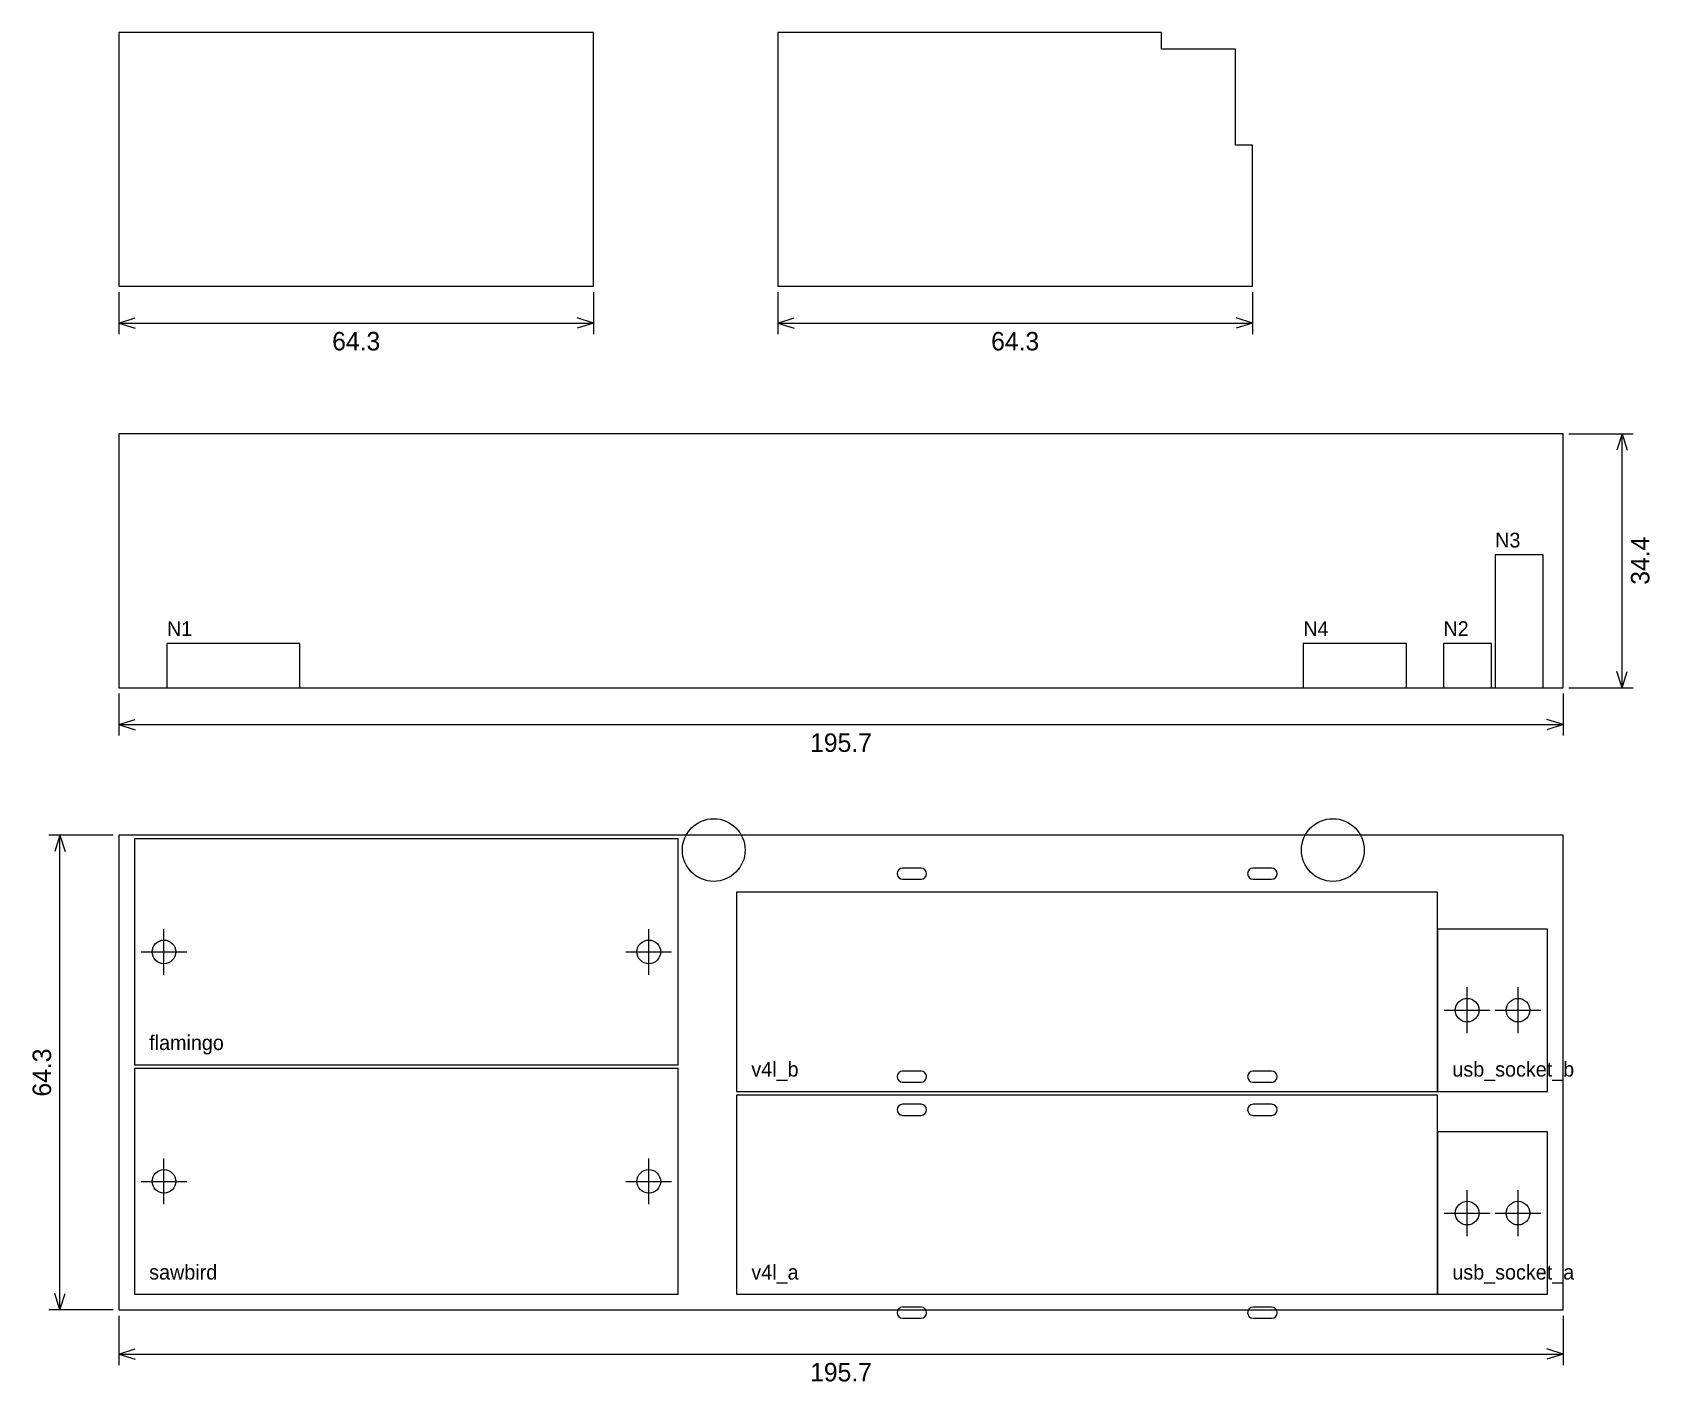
# Model space of a CAD drawing. Extents: x -12 to 207, y -10 to 173.
import ezdxf
from ezdxf.enums import TextEntityAlignment as Align

# ---------------------------------------------------------------- set-up
doc = ezdxf.new("R2010")
doc.units = 0
for name, color, linetype in [('CENTER', 3, 'CONTINUOUS'), ('CUT', 7, 'CONTINUOUS'), ('DIM', 4, 'CONTINUOUS'), ('HIDDEN', 8, 'CONTINUOUS'), ('HOLE', 1, 'CONTINUOUS'), ('TEXT', 7, 'CONTINUOUS')]:
    doc.layers.add(name, color=color, linetype=linetype)

msp = doc.modelspace()

# ---------------------------------------------------------------- linework, layer by layer
at = {"layer": 'CENTER'}
for p, q in [((6.1, 45.4), (6.1, 51.6)), ((71.8, 45.4), (71.8, 51.6)), ((3, 48.5), (9.2, 48.5)), ((68.7, 48.5), (74.9, 48.5)), ((182.7, 37.5), (182.7, 43.7)), ((189.6, 37.5), (189.6, 43.7)), ((179.6, 40.6), (185.8, 40.6)), ((186.5, 40.6), (192.7, 40.6)), ((6.1, 14.3), (6.1, 20.5)), ((71.8, 14.3), (71.8, 20.5)), ((3, 17.4), (9.2, 17.4)), ((68.7, 17.4), (74.9, 17.4)), ((182.7, 10), (182.7, 16.2)), ((189.6, 10), (189.6, 16.2)), ((179.6, 13.1), (185.8, 13.1)), ((186.5, 13.1), (192.7, 13.1))]:
    msp.add_line(p, q, dxfattribs=at)
at = {"layer": 'CUT'}
for p, q in [((64.3, 173.1), (0, 173.1)), ((0, 173.1), (0, 138.7)), ((64.3, 138.7), (64.3, 173.1)), ((141.3, 173.1), (89.3, 173.1)), ((89.3, 173.1), (89.3, 138.7)), ((141.3, 170.8), (141.3, 173.1)), ((151.3, 170.8), (141.3, 170.8)), ((151.3, 157.8), (151.3, 170.8)), ((153.6, 157.8), (151.3, 157.8)), ((153.6, 138.7), (153.6, 157.8)), ((0, 138.7), (64.3, 138.7)), ((89.3, 138.7), (153.6, 138.7)), ((195.7, 118.7), (0, 118.7)), ((0, 118.7), (0, 84.3)), ((195.7, 84.3), (195.7, 118.7)), ((193, 102.3), (186.5, 102.3)), ((186.5, 102.3), (186.5, 84.3)), ((193, 84.3), (193, 102.3)), ((24.5, 90.3), (6.5, 90.3)), ((6.5, 90.3), (6.5, 84.3)), ((24.5, 84.3), (24.5, 90.3)), ((174.5, 90.3), (160.5, 90.3)), ((160.5, 90.3), (160.5, 84.3)), ((174.5, 84.3), (174.5, 90.3)), ((186, 90.3), (179.5, 90.3)), ((179.5, 90.3), (179.5, 84.3)), ((186, 84.3), (186, 90.3)), ((0, 84.3), (195.7, 84.3)), ((6.5, 84.3), (24.5, 84.3)), ((160.5, 84.3), (174.5, 84.3)), ((179.5, 84.3), (186, 84.3)), ((186.5, 84.3), (193, 84.3)), ((195.7, 64.3), (0, 64.3)), ((0, 64.3), (0, 0)), ((195.7, 0), (195.7, 64.3)), ((108.7, 59.85), (106.2, 59.85)), ((156.2, 59.85), (153.7, 59.85)), ((105.45, 59.1), (105.45, 59.1)), ((106.2, 58.35), (108.7, 58.35)), ((109.45, 59.1), (109.45, 59.1)), ((152.95, 59.1), (152.95, 59.1)), ((153.7, 58.35), (156.2, 58.35)), ((156.95, 59.1), (156.95, 59.1)), ((105.45, 31.6), (105.45, 31.6)), ((108.7, 32.35), (106.2, 32.35)), ((106.2, 30.85), (108.7, 30.85)), ((109.45, 31.6), (109.45, 31.6)), ((152.95, 31.6), (152.95, 31.6)), ((156.2, 32.35), (153.7, 32.35)), ((153.7, 30.85), (156.2, 30.85)), ((156.95, 31.6), (156.95, 31.6)), ((105.45, 27.1), (105.45, 27.1)), ((108.7, 27.85), (106.2, 27.85)), ((106.2, 26.35), (108.7, 26.35)), ((109.45, 27.1), (109.45, 27.1)), ((152.95, 27.1), (152.95, 27.1)), ((156.2, 27.85), (153.7, 27.85)), ((153.7, 26.35), (156.2, 26.35)), ((156.95, 27.1), (156.95, 27.1)), ((0, 0), (195.7, 0)), ((108.7, 0.35), (106.2, 0.35)), ((156.2, 0.35), (153.7, 0.35)), ((105.45, -0.4), (105.45, -0.4)), ((106.2, -1.15), (108.7, -1.15)), ((109.45, -0.4), (109.45, -0.4)), ((152.95, -0.4), (152.95, -0.4)), ((153.7, -1.15), (156.2, -1.15)), ((156.95, -0.4), (156.95, -0.4))]:
    msp.add_line(p, q, dxfattribs=at)
for centre in [(80.6, 62.3), (164.5, 62.3)]:
    msp.add_circle(centre, 4.25, dxfattribs=at)
for centre, start, end in [((106.2, 59.1), 90, 180), ((108.7, 59.1), 0, 90), ((153.7, 59.1), 90, 180), ((156.2, 59.1), 0, 90), ((106.2, 59.1), 180, 270), ((108.7, 59.1), 270, 360), ((153.7, 59.1), 180, 270), ((156.2, 59.1), 270, 360), ((106.2, 31.6), 90, 180), ((106.2, 31.6), 180, 270), ((108.7, 31.6), 0, 90), ((108.7, 31.6), 270, 360), ((153.7, 31.6), 90, 180), ((153.7, 31.6), 180, 270), ((156.2, 31.6), 0, 90), ((156.2, 31.6), 270, 360), ((106.2, 27.1), 90, 180), ((106.2, 27.1), 180, 270), ((108.7, 27.1), 0, 90), ((108.7, 27.1), 270, 360), ((153.7, 27.1), 90, 180), ((153.7, 27.1), 180, 270), ((156.2, 27.1), 0, 90), ((156.2, 27.1), 270, 360), ((106.2, -0.4), 90, 180), ((108.7, -0.4), 0, 90), ((153.7, -0.4), 90, 180), ((156.2, -0.4), 0, 90), ((106.2, -0.4), 180, 270), ((108.7, -0.4), 270, 360), ((153.7, -0.4), 180, 270), ((156.2, -0.4), 270, 360)]:
    msp.add_arc(centre, 0.75, start, end, dxfattribs=at)
at = {"layer": 'DIM'}
for p, q in [((0, 137.9), (0, 132.2)), ((64.3, 137.9), (64.3, 132.2)), ((89.3, 137.9), (89.3, 132.2)), ((153.6, 137.9), (153.6, 132.2)), ((0, 133.7), (2.2, 134.4)), ((0, 133.7), (64.3, 133.7)), ((0, 133.7), (2.2, 133)), ((64.3, 133.7), (62.1, 134.4)), ((64.3, 133.7), (62.1, 133)), ((89.3, 133.7), (91.5, 134.4)), ((89.3, 133.7), (153.6, 133.7)), ((89.3, 133.7), (91.5, 133)), ((153.6, 133.7), (151.4, 134.4)), ((153.6, 133.7), (151.4, 133)), ((196.5, 118.7), (205.2, 118.7)), ((203.7, 118.7), (203, 116.5)), ((203.7, 84.3), (203.7, 118.7)), ((203.7, 118.7), (204.4, 116.5)), ((203.7, 84.3), (203, 86.5)), ((203.7, 84.3), (204.4, 86.5)), ((0, 83.5), (0, 77.8)), ((195.7, 83.5), (195.7, 77.8)), ((196.5, 84.3), (205.2, 84.3)), ((0, 79.3), (2.2, 80)), ((0, 79.3), (195.7, 79.3)), ((0, 79.3), (2.2, 78.6)), ((195.7, 79.3), (193.5, 80)), ((195.7, 79.3), (193.5, 78.6)), ((-0.8, 64.3), (-9.5, 64.3)), ((-8, 64.3), (-8.7, 62.1)), ((-8, 0), (-8, 64.3)), ((-8, 64.3), (-7.3, 62.1)), ((-8, 0), (-8.7, 2.2)), ((-8, 0), (-7.3, 2.2)), ((-0.8, 0), (-9.5, 0)), ((0, -0.8), (0, -7.5)), ((195.7, -0.8), (195.7, -7.5)), ((0, -6), (2.2, -5.3)), ((0, -6), (195.7, -6)), ((0, -6), (2.2, -6.7)), ((195.7, -6), (193.5, -5.3)), ((195.7, -6), (193.5, -6.7))]:
    msp.add_line(p, q, dxfattribs=at)
at = {"layer": 'HIDDEN'}
for p, q in [((75.8, 63.8), (2.1, 63.8)), ((2.1, 63.8), (2.1, 33.2)), ((75.8, 33.2), (75.8, 63.8)), ((178.7, 56.6), (83.7, 56.6)), ((83.7, 56.6), (83.7, 29.6)), ((178.7, 29.6), (178.7, 56.6)), ((193.6, 51.6), (178.7, 51.6)), ((178.7, 51.6), (178.7, 29.6)), ((193.6, 29.6), (193.6, 51.6)), ((2.1, 33.2), (75.8, 33.2)), ((75.8, 32.7), (2.1, 32.7)), ((2.1, 32.7), (2.1, 2.1)), ((75.8, 2.1), (75.8, 32.7)), ((83.7, 29.6), (178.7, 29.6)), ((178.7, 29.1), (83.7, 29.1)), ((83.7, 29.1), (83.7, 2.1)), ((178.7, 29.6), (193.6, 29.6)), ((178.7, 2.1), (178.7, 29.1)), ((193.6, 24.1), (178.7, 24.1)), ((178.7, 24.1), (178.7, 2.1)), ((193.6, 2.1), (193.6, 24.1)), ((2.1, 2.1), (75.8, 2.1)), ((83.7, 2.1), (178.7, 2.1)), ((178.7, 2.1), (193.6, 2.1))]:
    msp.add_line(p, q, dxfattribs=at)
at = {"layer": 'HOLE'}
for centre in [(6.1, 48.5), (71.8, 48.5), (182.7, 40.6), (189.6, 40.6), (6.1, 17.4), (71.8, 17.4), (182.7, 13.1), (189.6, 13.1)]:
    msp.add_circle(centre, 1.6, dxfattribs=at)

# ---------------------------------------------------------------- texts
at = {"layer": 'DIM'}
for s, p in [('64.3', (32.15, 130)), ('64.3', (121.45, 130)), ('195.7', (97.85, 75.6)), ('195.7', (97.85, -9.7))]:
    msp.add_text(s, height=2.5, dxfattribs=at).set_placement(p, align=Align.CENTER)
for s, p in [('34.4', (207.4, 101.5)), ('64.3', (-9.2, 32.15))]:
    msp.add_text(s, height=2.5, rotation=90, dxfattribs=at).set_placement(p, align=Align.CENTER)
at = {"layer": 'TEXT'}
for s, p in [('N3', (186.5, 103.3)), ('N1', (6.5, 91.3)), ('N4', (160.5, 91.3)), ('N2', (179.5, 91.3)), ('flamingo', (4.1, 35.2)), ('v4l_b', (85.7, 31.6)), ('usb_socket_b', (180.7, 31.6)), ('sawbird', (4.1, 4.1)), ('v4l_a', (85.7, 4.1)), ('usb_socket_a', (180.7, 4.1))]:
    msp.add_text(s, height=2, dxfattribs=at).set_placement(p)

doc.saveas('drawing.dxf')
